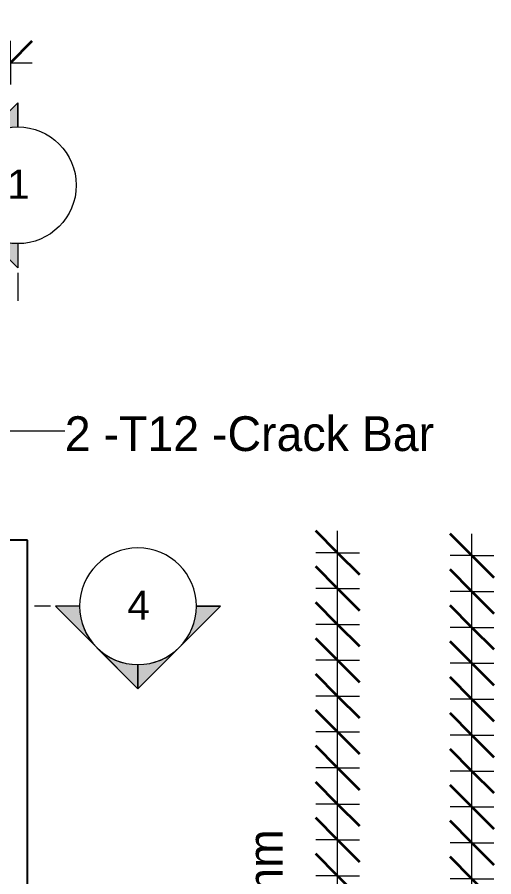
# Model space of a CAD drawing. Header units: millimetres. Extents: x -31655 to -5862, y 2843 to 78926.
# Drawn here: x -26479 to -25173, y 5277 to 7634 of the extents above; entities that cross this region are included whole.
import ezdxf

# ---------------------------------------------------------------- set-up
doc = ezdxf.new("R2010")
doc.units = ezdxf.units.MM
for name, color, linetype, lineweight in [('A-ANNO-DIMS', 211, 'Continuous', 9), ('A-ANNO-DIMS-40', 211, 'Continuous', 9), ('A-WALL', 113, 'Continuous', 25), ('G-ANNO-SYMB', 111, 'Continuous', 9), ('S-RBAR-IDEN', 171, 'Continuous', 9)]:
    doc.layers.add(name, color=color, linetype=linetype, lineweight=lineweight)
doc.styles.add('Arial', font='arial.ttf', dxfattribs={"height": 80})
doc.styles.add('Nirmala UI', font='Nirmala.ttf', dxfattribs={"height": 95.25})
doc.dimstyles.new('Arc_Length_-_2_5mm_Arial', dxfattribs={"dimscale": 304.8, "dimtxt": 100.546939, "dimasz": 0.393701, "dimexe": 0.19685, "dimexo": 0.0625, "dimgap": 0.229659, "dimtad": 1, "dimdec": 4, "dimzin": 0, "dimdsep": 46, "dimtxsty": 'Nirmala UI', "dimblk1": 'OBLIQUE', "dimblk2": 'OBLIQUE', "dimsah": 1, "dimcen": 0.09, "dimdle": 0.19685, "dimazin": 0, "dimtfac": 1, "dimtdec": 4, "dimtix": 1, "dimtmove": 0, "dimatfit": 3, "dimfxl": 0.19685, "dimfxlon": 1, "dimtvp": 1, "dimtolj": 1, "dimtzin": 0, "dimarcsym": 2})

# ---------------------------------------------------------------- blocks, each defined once
blk = doc.blocks.new('Detail View - M_Section Head - Filled SHOP DWG-600895-Elevation Front')
at = {"layer": 'G-ANNO-SYMB'}
h = blk.add_hatch(color=256, dxfattribs=at)
edge = h.paths.add_edge_path()
edge.add_line((-26374.1, 6018.9), (-26307.8, 6018.9))
edge.add_arc((-26147.8, 6018.9), 160, 180, 225)
edge.add_line((-26260.9, 5905.7), (-26374.1, 6018.9))
h = blk.add_hatch(color=256, dxfattribs=at)
edge = h.paths.add_edge_path()
edge.add_line((-25921.5, 6018.9), (-26034.7, 5905.7))
edge.add_arc((-26147.8, 6018.9), 160, 315, 360)
edge.add_line((-25987.8, 6018.9), (-25921.5, 6018.9))
h = blk.add_hatch(color=256, dxfattribs=at)
edge = h.paths.add_edge_path()
edge.add_line((-26147.8, 5792.6), (-26260.9, 5905.7))
edge.add_arc((-26147.8, 6018.9), 160, 225, 270)
edge.add_line((-26147.8, 5858.9), (-26147.8, 5792.6))
h = blk.add_hatch(color=256, dxfattribs=at)
edge = h.paths.add_edge_path()
edge.add_line((-26147.8, 5792.6), (-26147.8, 5858.9))
edge.add_arc((-26147.8, 6018.9), 160, 270, 315)
edge.add_line((-26034.7, 5905.7), (-26147.8, 5792.6))
for p, q in [((-26147.8, 5792.6), (-26374.1, 6018.9)), ((-26307.8, 6018.9), (-26374.1, 6018.9)), ((-26374.1, 6018.9), (-26260.9, 5905.7)), ((-26307.8, 6018.9), (-26374.1, 6018.9)), ((-26147.8, 5792.6), (-25921.5, 6018.9)), ((-26034.7, 5905.7), (-25921.5, 6018.9)), ((-25987.8, 6018.9), (-25921.5, 6018.9)), ((-25921.5, 6018.9), (-25987.8, 6018.9)), ((-26260.9, 5905.7), (-26147.8, 5792.6)), ((-26147.8, 5792.6), (-26034.7, 5905.7)), ((-26147.8, 5858.9), (-26147.8, 5792.6)), ((-26147.8, 5792.6), (-26147.8, 5858.9))]:
    blk.add_line(p, q, dxfattribs=at)
for start, end in [(0, 180), (180, 360), (180, 225), (315, 0), (225, 270), (270, 315)]:
    blk.add_arc((-26147.8, 6018.9), 160, start, end, dxfattribs=at)
blk = doc.blocks.new('DIMBLOCK20-Elevation Front')
at = {"layer": 'A-ANNO-DIMS-40', "lineweight": 35}
for p, q in [((-25600.6, 5280), (-25660.6, 5340)), ((-25600.6, 5280), (-25540.6, 5220)), ((-25600.6, 5181.7), (-25660.6, 5241.7)), ((-25600.6, 5181.7), (-25540.6, 5121.7))]:
    blk.add_line(p, q, dxfattribs=at)
at = {"layer": 'A-ANNO-DIMS-40'}
for p, q in [((-25600.6, 5280), (-25660.6, 5280)), ((-25600.6, 5181.7), (-25600.6, 5280)), ((-25600.6, 5280), (-25540.6, 5280)), ((-25600.6, 5181.7), (-25660.6, 5181.7)), ((-25600.6, 5181.7), (-25540.6, 5181.7))]:
    blk.add_line(p, q, dxfattribs=at)
blk = doc.blocks.new('_Oblique')
at = {"color": 0, "linetype": 'ByBlock', "lineweight": -2}
blk.add_line((-0.5, -0.5), (0.5, 0.5), dxfattribs=at)
blk = doc.blocks.new('DIMBLOCK21-Elevation Front')
at = {"layer": 'A-ANNO-DIMS-40', "lineweight": 35}
for p, q in [((-25600.6, 5378.4), (-25660.6, 5438.4)), ((-25600.6, 5378.4), (-25540.6, 5318.4)), ((-25600.6, 5280), (-25660.6, 5340)), ((-25600.6, 5280), (-25540.6, 5220))]:
    blk.add_line(p, q, dxfattribs=at)
at = {"layer": 'A-ANNO-DIMS-40'}
for p, q in [((-25600.6, 5378.4), (-25660.6, 5378.4)), ((-25600.6, 5280), (-25600.6, 5378.4)), ((-25600.6, 5378.4), (-25540.6, 5378.4)), ((-25600.6, 5280), (-25660.6, 5280)), ((-25600.6, 5280), (-25540.6, 5280))]:
    blk.add_line(p, q, dxfattribs=at)
blk = doc.blocks.new('DIMBLOCK22-Elevation Front')
at = {"layer": 'A-ANNO-DIMS-40', "lineweight": 35}
for p, q in [((-25600.6, 5476.7), (-25660.6, 5536.7)), ((-25600.6, 5476.7), (-25540.6, 5416.7)), ((-25600.6, 5378.4), (-25660.6, 5438.4)), ((-25600.6, 5378.4), (-25540.6, 5318.4))]:
    blk.add_line(p, q, dxfattribs=at)
at = {"layer": 'A-ANNO-DIMS-40'}
for p, q in [((-25600.6, 5476.7), (-25660.6, 5476.7)), ((-25600.6, 5378.4), (-25600.6, 5476.7)), ((-25600.6, 5476.7), (-25540.6, 5476.7)), ((-25600.6, 5378.4), (-25660.6, 5378.4)), ((-25600.6, 5378.4), (-25540.6, 5378.4))]:
    blk.add_line(p, q, dxfattribs=at)
blk = doc.blocks.new('DIMBLOCK23-Elevation Front')
at = {"layer": 'A-ANNO-DIMS-40', "lineweight": 35}
for p, q in [((-25600.6, 5576), (-25660.6, 5636)), ((-25600.6, 5576), (-25540.6, 5516)), ((-25600.6, 5476.7), (-25660.6, 5536.7)), ((-25600.6, 5476.7), (-25540.6, 5416.7))]:
    blk.add_line(p, q, dxfattribs=at)
at = {"layer": 'A-ANNO-DIMS-40'}
for p, q in [((-25600.6, 5576), (-25660.6, 5576)), ((-25600.6, 5476.7), (-25600.6, 5576)), ((-25600.6, 5576), (-25540.6, 5576)), ((-25600.6, 5476.7), (-25660.6, 5476.7)), ((-25600.6, 5476.7), (-25540.6, 5476.7))]:
    blk.add_line(p, q, dxfattribs=at)
blk = doc.blocks.new('DIMBLOCK24-Elevation Front')
at = {"layer": 'A-ANNO-DIMS-40', "lineweight": 35}
for p, q in [((-25600.6, 5674.3), (-25660.6, 5734.3)), ((-25600.6, 5674.3), (-25540.6, 5614.3)), ((-25600.6, 5576), (-25660.6, 5636)), ((-25600.6, 5576), (-25540.6, 5516))]:
    blk.add_line(p, q, dxfattribs=at)
at = {"layer": 'A-ANNO-DIMS-40'}
for p, q in [((-25600.6, 5674.3), (-25660.6, 5674.3)), ((-25600.6, 5576), (-25600.6, 5674.3)), ((-25600.6, 5674.3), (-25540.6, 5674.3)), ((-25600.6, 5576), (-25660.6, 5576)), ((-25600.6, 5576), (-25540.6, 5576))]:
    blk.add_line(p, q, dxfattribs=at)
blk = doc.blocks.new('DIMBLOCK25-Elevation Front')
at = {"layer": 'A-ANNO-DIMS-40', "lineweight": 35}
for p, q in [((-25600.6, 5772.6), (-25660.6, 5832.6)), ((-25600.6, 5772.6), (-25540.6, 5712.6)), ((-25600.6, 5674.3), (-25660.6, 5734.3)), ((-25600.6, 5674.3), (-25540.6, 5614.3))]:
    blk.add_line(p, q, dxfattribs=at)
at = {"layer": 'A-ANNO-DIMS-40'}
for p, q in [((-25600.6, 5772.6), (-25660.6, 5772.6)), ((-25600.6, 5674.3), (-25600.6, 5772.6)), ((-25600.6, 5772.6), (-25540.6, 5772.6)), ((-25600.6, 5674.3), (-25660.6, 5674.3)), ((-25600.6, 5674.3), (-25540.6, 5674.3))]:
    blk.add_line(p, q, dxfattribs=at)
blk = doc.blocks.new('DIMBLOCK26-Elevation Front')
at = {"layer": 'A-ANNO-DIMS-40', "lineweight": 35}
for p, q in [((-25600.6, 5870.9), (-25660.6, 5930.9)), ((-25600.6, 5870.9), (-25540.6, 5810.9)), ((-25600.6, 5772.6), (-25660.6, 5832.6)), ((-25600.6, 5772.6), (-25540.6, 5712.6))]:
    blk.add_line(p, q, dxfattribs=at)
at = {"layer": 'A-ANNO-DIMS-40'}
for p, q in [((-25600.6, 5870.9), (-25660.6, 5870.9)), ((-25600.6, 5772.6), (-25600.6, 5870.9)), ((-25600.6, 5870.9), (-25540.6, 5870.9)), ((-25600.6, 5772.6), (-25660.6, 5772.6)), ((-25600.6, 5772.6), (-25540.6, 5772.6))]:
    blk.add_line(p, q, dxfattribs=at)
blk = doc.blocks.new('DIMBLOCK27-Elevation Front')
at = {"layer": 'A-ANNO-DIMS-40', "lineweight": 35}
for p, q in [((-25600.6, 5969.2), (-25660.6, 6029.2)), ((-25600.6, 5969.2), (-25540.6, 5909.2)), ((-25600.6, 5870.9), (-25660.6, 5930.9)), ((-25600.6, 5870.9), (-25540.6, 5810.9))]:
    blk.add_line(p, q, dxfattribs=at)
at = {"layer": 'A-ANNO-DIMS-40'}
for p, q in [((-25600.6, 5969.2), (-25660.6, 5969.2)), ((-25600.6, 5870.9), (-25600.6, 5969.2)), ((-25600.6, 5969.2), (-25540.6, 5969.2)), ((-25600.6, 5870.9), (-25660.6, 5870.9)), ((-25600.6, 5870.9), (-25540.6, 5870.9))]:
    blk.add_line(p, q, dxfattribs=at)
blk = doc.blocks.new('DIMBLOCK28-Elevation Front')
at = {"layer": 'A-ANNO-DIMS-40', "lineweight": 35}
for p, q in [((-25600.6, 6067.5), (-25660.6, 6127.5)), ((-25600.6, 6067.5), (-25540.6, 6007.5)), ((-25600.6, 5969.2), (-25660.6, 6029.2)), ((-25600.6, 5969.2), (-25540.6, 5909.2))]:
    blk.add_line(p, q, dxfattribs=at)
at = {"layer": 'A-ANNO-DIMS-40'}
for p, q in [((-25600.6, 6067.5), (-25660.6, 6067.5)), ((-25600.6, 5969.2), (-25600.6, 6067.5)), ((-25600.6, 6067.5), (-25540.6, 6067.5)), ((-25600.6, 5969.2), (-25660.6, 5969.2)), ((-25600.6, 5969.2), (-25540.6, 5969.2))]:
    blk.add_line(p, q, dxfattribs=at)
blk = doc.blocks.new('DIMBLOCK29-Elevation Front')
at = {"layer": 'A-ANNO-DIMS-40', "lineweight": 35}
for p, q in [((-25600.6, 6165.7), (-25660.6, 6225.7)), ((-25600.6, 6165.7), (-25540.6, 6105.7)), ((-25600.6, 6067.5), (-25660.6, 6127.5)), ((-25600.6, 6067.5), (-25540.6, 6007.5))]:
    blk.add_line(p, q, dxfattribs=at)
at = {"layer": 'A-ANNO-DIMS-40'}
for p, q in [((-25600.6, 6067.5), (-25600.6, 6225.7)), ((-25600.6, 6165.7), (-25660.6, 6165.7)), ((-25600.6, 6165.7), (-25540.6, 6165.7)), ((-25600.6, 6067.5), (-25660.6, 6067.5)), ((-25600.6, 6067.5), (-25540.6, 6067.5))]:
    blk.add_line(p, q, dxfattribs=at)
blk = doc.blocks.new('DIMBLOCK31-Elevation Front')
at = {"layer": 'A-ANNO-DIMS-40', "lineweight": 35}
for p, q in [((-25600.6, 5576), (-25660.6, 5636)), ((-25600.6, 5576), (-25540.6, 5516)), ((-25600.6, 5476.7), (-25660.6, 5536.7)), ((-25600.6, 5476.7), (-25540.6, 5416.7)), ((-25600.6, 5378.4), (-25660.6, 5438.4)), ((-25600.6, 5378.4), (-25540.6, 5318.4)), ((-25600.6, 5280), (-25660.6, 5340)), ((-25600.6, 5280), (-25540.6, 5220)), ((-25600.6, 5181.7), (-25660.6, 5241.7)), ((-25600.6, 5181.7), (-25540.6, 5121.7)), ((-25600.6, 5083.4), (-25660.6, 5143.4)), ((-25600.6, 5083.4), (-25540.6, 5023.4)), ((-25600.6, 4985), (-25660.6, 5045)), ((-25600.6, 4985), (-25540.6, 4925)), ((-25600.6, 4886.7), (-25660.6, 4946.7)), ((-25600.6, 4886.7), (-25540.6, 4826.7)), ((-25600.6, 4788.4), (-25660.6, 4848.4)), ((-25600.6, 4788.4), (-25540.6, 4728.4)), ((-25600.6, 4690), (-25660.6, 4750)), ((-25600.6, 4690), (-25540.6, 4630)), ((-25600.6, 4591.7), (-25660.6, 4651.7)), ((-25600.6, 4591.7), (-25540.6, 4531.7)), ((-25600.6, 4493.4), (-25660.6, 4553.4)), ((-25600.6, 4493.4), (-25540.6, 4433.4)), ((-25600.6, 4395), (-25660.6, 4455)), ((-25600.6, 4395), (-25540.6, 4335)), ((-25600.6, 4296.7), (-25660.6, 4356.7)), ((-25600.6, 4296.7), (-25540.6, 4236.7)), ((-25600.6, 4198.4), (-25660.6, 4258.4)), ((-25600.6, 4198.4), (-25540.6, 4138.4)), ((-25600.6, 4100.1), (-25660.6, 4160.1)), ((-25600.6, 4100.1), (-25540.6, 4040.1)), ((-25600.6, 4001.7), (-25660.6, 4061.7)), ((-25600.6, 4001.7), (-25540.6, 3941.7)), ((-25600.6, 3904.1), (-25660.6, 3964.1)), ((-25600.6, 3904.1), (-25540.6, 3844.1))]:
    blk.add_line(p, q, dxfattribs=at)
at = {"layer": 'A-ANNO-DIMS-40'}
for p, q in [((-25600.6, 5576), (-25660.6, 5576)), ((-25600.6, 5476.7), (-25600.6, 5576)), ((-25600.6, 5576), (-25540.6, 5576)), ((-25600.6, 5476.7), (-25660.6, 5476.7)), ((-25600.6, 3904.1), (-25600.6, 5476.7)), ((-25600.6, 5378.4), (-25600.6, 5476.7)), ((-25600.6, 5476.7), (-25540.6, 5476.7)), ((-25600.6, 5378.4), (-25660.6, 5378.4)), ((-25600.6, 5280), (-25600.6, 5378.4)), ((-25600.6, 5378.4), (-25540.6, 5378.4)), ((-25600.6, 5280), (-25660.6, 5280)), ((-25600.6, 5181.7), (-25600.6, 5280)), ((-25600.6, 5280), (-25540.6, 5280)), ((-25600.6, 5181.7), (-25660.6, 5181.7)), ((-25600.6, 5083.4), (-25600.6, 5181.7)), ((-25600.6, 5181.7), (-25540.6, 5181.7)), ((-25600.6, 5083.4), (-25660.6, 5083.4)), ((-25600.6, 4985), (-25600.6, 5083.4)), ((-25600.6, 5083.4), (-25540.6, 5083.4)), ((-25600.6, 4985), (-25660.6, 4985)), ((-25600.6, 4886.7), (-25600.6, 4985)), ((-25600.6, 4985), (-25540.6, 4985)), ((-25600.6, 4886.7), (-25660.6, 4886.7)), ((-25600.6, 4788.4), (-25600.6, 4886.7)), ((-25600.6, 4886.7), (-25540.6, 4886.7)), ((-25600.6, 4788.4), (-25660.6, 4788.4)), ((-25600.6, 4690), (-25600.6, 4788.4)), ((-25600.6, 4788.4), (-25540.6, 4788.4)), ((-25600.6, 4690), (-25660.6, 4690)), ((-25600.6, 4591.7), (-25600.6, 4690)), ((-25600.6, 4690), (-25540.6, 4690)), ((-25600.6, 4591.7), (-25660.6, 4591.7)), ((-25600.6, 4493.4), (-25600.6, 4591.7)), ((-25600.6, 4591.7), (-25540.6, 4591.7)), ((-25600.6, 4493.4), (-25660.6, 4493.4)), ((-25600.6, 4395), (-25600.6, 4493.4)), ((-25600.6, 4493.4), (-25540.6, 4493.4)), ((-25600.6, 4395), (-25660.6, 4395)), ((-25600.6, 4296.7), (-25600.6, 4395)), ((-25600.6, 4395), (-25540.6, 4395)), ((-25600.6, 4296.7), (-25660.6, 4296.7)), ((-25600.6, 4198.4), (-25600.6, 4296.7)), ((-25600.6, 4296.7), (-25540.6, 4296.7)), ((-25600.6, 4198.4), (-25660.6, 4198.4)), ((-25600.6, 4100.1), (-25600.6, 4198.4)), ((-25600.6, 4198.4), (-25540.6, 4198.4)), ((-25600.6, 4100.1), (-25660.6, 4100.1)), ((-25600.6, 4001.7), (-25600.6, 4100.1)), ((-25600.6, 4100.1), (-25540.6, 4100.1)), ((-25600.6, 4001.7), (-25660.6, 4001.7)), ((-25600.6, 3904.1), (-25600.6, 4001.7)), ((-25600.6, 4001.7), (-25540.6, 4001.7)), ((-25600.6, 3904.1), (-25660.6, 3904.1)), ((-25600.6, 3904.1), (-25540.6, 3904.1))]:
    blk.add_line(p, q, dxfattribs=at)
blk = doc.blocks.new('_None')
blk = doc.blocks.new('DIMBLOCK32-Elevation Front')
at = {"layer": 'A-ANNO-DIMS-40', "lineweight": 35}
for p, q in [((-25600.6, 5674.3), (-25660.6, 5734.3)), ((-25600.6, 5674.3), (-25540.6, 5614.3)), ((-25600.6, 5576), (-25660.6, 5636)), ((-25600.6, 5576), (-25540.6, 5516)), ((-25600.6, 5476.7), (-25660.6, 5536.7)), ((-25600.6, 5476.7), (-25540.6, 5416.7))]:
    blk.add_line(p, q, dxfattribs=at)
at = {"layer": 'A-ANNO-DIMS-40'}
for p, q in [((-25600.6, 5674.3), (-25660.6, 5674.3)), ((-25600.6, 5576), (-25600.6, 5674.3)), ((-25600.6, 5674.3), (-25540.6, 5674.3)), ((-25600.6, 5576), (-25660.6, 5576)), ((-25600.6, 5476.7), (-25600.6, 5576)), ((-25600.6, 5476.7), (-25600.6, 5576)), ((-25600.6, 5576), (-25540.6, 5576)), ((-25600.6, 5476.7), (-25660.6, 5476.7)), ((-25600.6, 5476.7), (-25540.6, 5476.7))]:
    blk.add_line(p, q, dxfattribs=at)
blk = doc.blocks.new('DIMBLOCK33-Elevation Front')
at = {"layer": 'A-ANNO-DIMS-40', "lineweight": 35}
for p, q in [((-25600.6, 6165.7), (-25660.6, 6225.7)), ((-25600.6, 6165.7), (-25540.6, 6105.7)), ((-25600.6, 6067.5), (-25660.6, 6127.5)), ((-25600.6, 6067.5), (-25540.6, 6007.5)), ((-25600.6, 5969.2), (-25660.6, 6029.2)), ((-25600.6, 5969.2), (-25540.6, 5909.2)), ((-25600.6, 5870.9), (-25660.6, 5930.9)), ((-25600.6, 5870.9), (-25540.6, 5810.9)), ((-25600.6, 5772.6), (-25660.6, 5832.6)), ((-25600.6, 5772.6), (-25540.6, 5712.6)), ((-25600.6, 5674.3), (-25660.6, 5734.3)), ((-25600.6, 5674.3), (-25540.6, 5614.3)), ((-25600.6, 5576), (-25660.6, 5636)), ((-25600.6, 5576), (-25540.6, 5516))]:
    blk.add_line(p, q, dxfattribs=at)
at = {"layer": 'A-ANNO-DIMS-40'}
for p, q in [((-25600.6, 5576), (-25600.6, 6225.7)), ((-25600.6, 6067.5), (-25600.6, 6225.7)), ((-25600.6, 6165.7), (-25660.6, 6165.7)), ((-25600.6, 6165.7), (-25540.6, 6165.7)), ((-25600.6, 6067.5), (-25660.6, 6067.5)), ((-25600.6, 5969.2), (-25600.6, 6067.5)), ((-25600.6, 6067.5), (-25540.6, 6067.5)), ((-25600.6, 5969.2), (-25660.6, 5969.2)), ((-25600.6, 5870.9), (-25600.6, 5969.2)), ((-25600.6, 5969.2), (-25540.6, 5969.2)), ((-25600.6, 5870.9), (-25660.6, 5870.9)), ((-25600.6, 5772.6), (-25600.6, 5870.9)), ((-25600.6, 5870.9), (-25540.6, 5870.9)), ((-25600.6, 5772.6), (-25660.6, 5772.6)), ((-25600.6, 5674.3), (-25600.6, 5772.6)), ((-25600.6, 5772.6), (-25540.6, 5772.6)), ((-25600.6, 5674.3), (-25660.6, 5674.3)), ((-25600.6, 5576), (-25600.6, 5674.3)), ((-25600.6, 5674.3), (-25540.6, 5674.3)), ((-25600.6, 5576), (-25660.6, 5576)), ((-25600.6, 5576), (-25540.6, 5576))]:
    blk.add_line(p, q, dxfattribs=at)
blk = doc.blocks.new('DIMBLOCK53-Elevation Front')
at = {"layer": 'A-ANNO-DIMS-40', "lineweight": 35}
for p, q in [((-25232.7, 5271.9), (-25292.7, 5331.9)), ((-25232.7, 5271.9), (-25172.7, 5211.9)), ((-25232.7, 5173.5), (-25292.7, 5233.5)), ((-25232.7, 5173.5), (-25172.7, 5113.5))]:
    blk.add_line(p, q, dxfattribs=at)
at = {"layer": 'A-ANNO-DIMS-40'}
for p, q in [((-25232.7, 5271.9), (-25292.7, 5271.9)), ((-25232.7, 5173.5), (-25232.7, 5271.9)), ((-25232.7, 5271.9), (-25172.7, 5271.9)), ((-25232.7, 5173.5), (-25292.7, 5173.5)), ((-25232.7, 5173.5), (-25172.7, 5173.5))]:
    blk.add_line(p, q, dxfattribs=at)
blk = doc.blocks.new('DIMBLOCK54-Elevation Front')
at = {"layer": 'A-ANNO-DIMS-40', "lineweight": 35}
for p, q in [((-25232.7, 5370.3), (-25292.7, 5430.3)), ((-25232.7, 5370.3), (-25172.7, 5310.3)), ((-25232.7, 5271.9), (-25292.7, 5331.9)), ((-25232.7, 5271.9), (-25172.7, 5211.9))]:
    blk.add_line(p, q, dxfattribs=at)
at = {"layer": 'A-ANNO-DIMS-40'}
for p, q in [((-25232.7, 5370.3), (-25292.7, 5370.3)), ((-25232.7, 5271.9), (-25232.7, 5370.3)), ((-25232.7, 5370.3), (-25172.7, 5370.3)), ((-25232.7, 5271.9), (-25292.7, 5271.9)), ((-25232.7, 5271.9), (-25172.7, 5271.9))]:
    blk.add_line(p, q, dxfattribs=at)
blk = doc.blocks.new('DIMBLOCK55-Elevation Front')
at = {"layer": 'A-ANNO-DIMS-40', "lineweight": 35}
for p, q in [((-25232.7, 5468.8), (-25292.7, 5528.8)), ((-25232.7, 5468.8), (-25172.7, 5408.8)), ((-25232.7, 5370.3), (-25292.7, 5430.3)), ((-25232.7, 5370.3), (-25172.7, 5310.3))]:
    blk.add_line(p, q, dxfattribs=at)
at = {"layer": 'A-ANNO-DIMS-40'}
for p, q in [((-25232.7, 5468.8), (-25292.7, 5468.8)), ((-25232.7, 5370.3), (-25232.7, 5468.8)), ((-25232.7, 5468.8), (-25172.7, 5468.8)), ((-25232.7, 5370.3), (-25292.7, 5370.3)), ((-25232.7, 5370.3), (-25172.7, 5370.3))]:
    blk.add_line(p, q, dxfattribs=at)
blk = doc.blocks.new('DIMBLOCK56-Elevation Front')
at = {"layer": 'A-ANNO-DIMS-40', "lineweight": 35}
for p, q in [((-25232.7, 5567.2), (-25292.7, 5627.2)), ((-25232.7, 5567.2), (-25172.7, 5507.2)), ((-25232.7, 5468.8), (-25292.7, 5528.8)), ((-25232.7, 5468.8), (-25172.7, 5408.8))]:
    blk.add_line(p, q, dxfattribs=at)
at = {"layer": 'A-ANNO-DIMS-40'}
for p, q in [((-25232.7, 5567.2), (-25292.7, 5567.2)), ((-25232.7, 5468.8), (-25232.7, 5567.2)), ((-25232.7, 5567.2), (-25172.7, 5567.2)), ((-25232.7, 5468.8), (-25292.7, 5468.8)), ((-25232.7, 5468.8), (-25172.7, 5468.8))]:
    blk.add_line(p, q, dxfattribs=at)
blk = doc.blocks.new('DIMBLOCK57-Elevation Front')
at = {"layer": 'A-ANNO-DIMS-40', "lineweight": 35}
for p, q in [((-25232.7, 5665.6), (-25292.7, 5725.6)), ((-25232.7, 5665.6), (-25172.7, 5605.6)), ((-25232.7, 5567.2), (-25292.7, 5627.2)), ((-25232.7, 5567.2), (-25172.7, 5507.2))]:
    blk.add_line(p, q, dxfattribs=at)
at = {"layer": 'A-ANNO-DIMS-40'}
for p, q in [((-25232.7, 5665.6), (-25292.7, 5665.6)), ((-25232.7, 5567.2), (-25232.7, 5665.6)), ((-25232.7, 5665.6), (-25172.7, 5665.6)), ((-25232.7, 5567.2), (-25292.7, 5567.2)), ((-25232.7, 5567.2), (-25172.7, 5567.2))]:
    blk.add_line(p, q, dxfattribs=at)
blk = doc.blocks.new('DIMBLOCK58-Elevation Front')
at = {"layer": 'A-ANNO-DIMS-40', "lineweight": 35}
for p, q in [((-25232.7, 5764), (-25292.7, 5824)), ((-25232.7, 5764), (-25172.7, 5704)), ((-25232.7, 5665.6), (-25292.7, 5725.6)), ((-25232.7, 5665.6), (-25172.7, 5605.6))]:
    blk.add_line(p, q, dxfattribs=at)
at = {"layer": 'A-ANNO-DIMS-40'}
for p, q in [((-25232.7, 5764), (-25292.7, 5764)), ((-25232.7, 5665.6), (-25232.7, 5764)), ((-25232.7, 5764), (-25172.7, 5764)), ((-25232.7, 5665.6), (-25292.7, 5665.6)), ((-25232.7, 5665.6), (-25172.7, 5665.6))]:
    blk.add_line(p, q, dxfattribs=at)
blk = doc.blocks.new('DIMBLOCK59-Elevation Front')
at = {"layer": 'A-ANNO-DIMS-40', "lineweight": 35}
for p, q in [((-25232.7, 5862.4), (-25292.7, 5922.4)), ((-25232.7, 5862.4), (-25172.7, 5802.4)), ((-25232.7, 5764), (-25292.7, 5824)), ((-25232.7, 5764), (-25172.7, 5704))]:
    blk.add_line(p, q, dxfattribs=at)
at = {"layer": 'A-ANNO-DIMS-40'}
for p, q in [((-25232.7, 5862.4), (-25292.7, 5862.4)), ((-25232.7, 5764), (-25232.7, 5862.4)), ((-25232.7, 5862.4), (-25172.7, 5862.4)), ((-25232.7, 5764), (-25292.7, 5764)), ((-25232.7, 5764), (-25172.7, 5764))]:
    blk.add_line(p, q, dxfattribs=at)
blk = doc.blocks.new('DIMBLOCK60-Elevation Front')
at = {"layer": 'A-ANNO-DIMS-40', "lineweight": 35}
for p, q in [((-25232.7, 5960.8), (-25292.7, 6020.8)), ((-25232.7, 5960.8), (-25172.7, 5900.8)), ((-25232.7, 5862.4), (-25292.7, 5922.4)), ((-25232.7, 5862.4), (-25172.7, 5802.4))]:
    blk.add_line(p, q, dxfattribs=at)
at = {"layer": 'A-ANNO-DIMS-40'}
for p, q in [((-25232.7, 5960.8), (-25292.7, 5960.8)), ((-25232.7, 5862.4), (-25232.7, 5960.8)), ((-25232.7, 5960.8), (-25172.7, 5960.8)), ((-25232.7, 5862.4), (-25292.7, 5862.4)), ((-25232.7, 5862.4), (-25172.7, 5862.4))]:
    blk.add_line(p, q, dxfattribs=at)
blk = doc.blocks.new('DIMBLOCK61-Elevation Front')
at = {"layer": 'A-ANNO-DIMS-40', "lineweight": 35}
for p, q in [((-25232.7, 6059.2), (-25292.7, 6119.2)), ((-25232.7, 6059.2), (-25172.7, 5999.2)), ((-25232.7, 5960.8), (-25292.7, 6020.8)), ((-25232.7, 5960.8), (-25172.7, 5900.8))]:
    blk.add_line(p, q, dxfattribs=at)
at = {"layer": 'A-ANNO-DIMS-40'}
for p, q in [((-25232.7, 6059.2), (-25292.7, 6059.2)), ((-25232.7, 5960.8), (-25232.7, 6059.2)), ((-25232.7, 6059.2), (-25172.7, 6059.2)), ((-25232.7, 5960.8), (-25292.7, 5960.8)), ((-25232.7, 5960.8), (-25172.7, 5960.8))]:
    blk.add_line(p, q, dxfattribs=at)
blk = doc.blocks.new('DIMBLOCK62-Elevation Front')
at = {"layer": 'A-ANNO-DIMS-40', "lineweight": 35}
for p, q in [((-25232.7, 6157.6), (-25292.7, 6217.6)), ((-25232.7, 6157.6), (-25172.7, 6097.6)), ((-25232.7, 6059.2), (-25292.7, 6119.2)), ((-25232.7, 6059.2), (-25172.7, 5999.2))]:
    blk.add_line(p, q, dxfattribs=at)
at = {"layer": 'A-ANNO-DIMS-40'}
for p, q in [((-25232.7, 6059.2), (-25232.7, 6217.6)), ((-25232.7, 6157.6), (-25292.7, 6157.6)), ((-25232.7, 6157.6), (-25172.7, 6157.6)), ((-25232.7, 6059.2), (-25292.7, 6059.2)), ((-25232.7, 6059.2), (-25172.7, 6059.2))]:
    blk.add_line(p, q, dxfattribs=at)
blk = doc.blocks.new('DIMBLOCK63-Elevation Front')
at = {"layer": 'A-ANNO-DIMS-40', "lineweight": 35}
for p, q in [((-25232.7, 6157.6), (-25292.7, 6217.6)), ((-25232.7, 6157.6), (-25172.7, 6097.6)), ((-25232.7, 6059.2), (-25292.7, 6119.2)), ((-25232.7, 6059.2), (-25172.7, 5999.2)), ((-25232.7, 5960.8), (-25292.7, 6020.8)), ((-25232.7, 5960.8), (-25172.7, 5900.8)), ((-25232.7, 5862.4), (-25292.7, 5922.4)), ((-25232.7, 5862.4), (-25172.7, 5802.4)), ((-25232.7, 5764), (-25292.7, 5824)), ((-25232.7, 5764), (-25172.7, 5704)), ((-25232.7, 5665.6), (-25292.7, 5725.6)), ((-25232.7, 5665.6), (-25172.7, 5605.6)), ((-25232.7, 5567.2), (-25292.7, 5627.2)), ((-25232.7, 5567.2), (-25172.7, 5507.2)), ((-25232.7, 5468.8), (-25292.7, 5528.8)), ((-25232.7, 5468.8), (-25172.7, 5408.8)), ((-25232.7, 5370.3), (-25292.7, 5430.3)), ((-25232.7, 5370.3), (-25172.7, 5310.3)), ((-25232.7, 5271.9), (-25292.7, 5331.9)), ((-25232.7, 5271.9), (-25172.7, 5211.9)), ((-25232.7, 5173.5), (-25292.7, 5233.5)), ((-25232.7, 5173.5), (-25172.7, 5113.5)), ((-25232.7, 5075.1), (-25292.7, 5135.1)), ((-25232.7, 5075.1), (-25172.7, 5015.1)), ((-25232.7, 4976.7), (-25292.7, 5036.7)), ((-25232.7, 4976.7), (-25172.7, 4916.7)), ((-25232.7, 4878.3), (-25292.7, 4938.3)), ((-25232.7, 4878.3), (-25172.7, 4818.3)), ((-25232.7, 4779.9), (-25292.7, 4839.9)), ((-25232.7, 4779.9), (-25172.7, 4719.9)), ((-25232.7, 4681.5), (-25292.7, 4741.5)), ((-25232.7, 4681.5), (-25172.7, 4621.5)), ((-25232.7, 4583.1), (-25292.7, 4643.1)), ((-25232.7, 4583.1), (-25172.7, 4523.1)), ((-25232.7, 4484.7), (-25292.7, 4544.7)), ((-25232.7, 4484.7), (-25172.7, 4424.7)), ((-25232.7, 4386.3), (-25292.7, 4446.3)), ((-25232.7, 4386.3), (-25172.7, 4326.3)), ((-25232.7, 4287.8), (-25292.7, 4347.8)), ((-25232.7, 4287.8), (-25172.7, 4227.8)), ((-25232.7, 4189.4), (-25292.7, 4249.4)), ((-25232.7, 4189.4), (-25172.7, 4129.4)), ((-25232.7, 4091), (-25292.7, 4151)), ((-25232.7, 4091), (-25172.7, 4031)), ((-25232.7, 3992.6), (-25292.7, 4052.6)), ((-25232.7, 3992.6), (-25172.7, 3932.6)), ((-25232.7, 3894.2), (-25292.7, 3954.2)), ((-25232.7, 3894.2), (-25172.7, 3834.2)), ((-25232.7, 3795.8), (-25292.7, 3855.8)), ((-25232.7, 3795.8), (-25172.7, 3735.8)), ((-25232.7, 3697.4), (-25292.7, 3757.4)), ((-25232.7, 3697.4), (-25172.7, 3637.4)), ((-25232.7, 3599), (-25292.7, 3659)), ((-25232.7, 3599), (-25172.7, 3539)), ((-25232.7, 3500.6), (-25292.7, 3560.6)), ((-25232.7, 3500.6), (-25172.7, 3440.6)), ((-25232.7, 3402.2), (-25292.7, 3462.2)), ((-25232.7, 3402.2), (-25172.7, 3342.2)), ((-25232.7, 3303.8), (-25292.7, 3363.8)), ((-25232.7, 3303.8), (-25172.7, 3243.8))]:
    blk.add_line(p, q, dxfattribs=at)
at = {"layer": 'A-ANNO-DIMS-40'}
for p, q in [((-25232.7, 3243.8), (-25232.7, 6217.6)), ((-25232.7, 6059.2), (-25232.7, 6217.6)), ((-25232.7, 6157.6), (-25292.7, 6157.6)), ((-25232.7, 6157.6), (-25172.7, 6157.6)), ((-25232.7, 6059.2), (-25292.7, 6059.2)), ((-25232.7, 5960.8), (-25232.7, 6059.2)), ((-25232.7, 6059.2), (-25172.7, 6059.2)), ((-25232.7, 5960.8), (-25292.7, 5960.8)), ((-25232.7, 5862.4), (-25232.7, 5960.8)), ((-25232.7, 5960.8), (-25172.7, 5960.8)), ((-25232.7, 5862.4), (-25292.7, 5862.4)), ((-25232.7, 5764), (-25232.7, 5862.4)), ((-25232.7, 5862.4), (-25172.7, 5862.4)), ((-25232.7, 5764), (-25292.7, 5764)), ((-25232.7, 5665.6), (-25232.7, 5764)), ((-25232.7, 5764), (-25172.7, 5764)), ((-25232.7, 5665.6), (-25292.7, 5665.6)), ((-25232.7, 5567.2), (-25232.7, 5665.6)), ((-25232.7, 5665.6), (-25172.7, 5665.6)), ((-25232.7, 5567.2), (-25292.7, 5567.2)), ((-25232.7, 5468.8), (-25232.7, 5567.2)), ((-25232.7, 5567.2), (-25172.7, 5567.2)), ((-25232.7, 5468.8), (-25292.7, 5468.8)), ((-25232.7, 5370.3), (-25232.7, 5468.8)), ((-25232.7, 5468.8), (-25172.7, 5468.8)), ((-25232.7, 5370.3), (-25292.7, 5370.3)), ((-25232.7, 5271.9), (-25232.7, 5370.3)), ((-25232.7, 5370.3), (-25172.7, 5370.3)), ((-25232.7, 5271.9), (-25292.7, 5271.9)), ((-25232.7, 5173.5), (-25232.7, 5271.9)), ((-25232.7, 5271.9), (-25172.7, 5271.9)), ((-25232.7, 5173.5), (-25292.7, 5173.5)), ((-25232.7, 5075.1), (-25232.7, 5173.5)), ((-25232.7, 5173.5), (-25172.7, 5173.5)), ((-25232.7, 5075.1), (-25292.7, 5075.1)), ((-25232.7, 4976.7), (-25232.7, 5075.1)), ((-25232.7, 5075.1), (-25172.7, 5075.1)), ((-25232.7, 4976.7), (-25292.7, 4976.7)), ((-25232.7, 4878.3), (-25232.7, 4976.7)), ((-25232.7, 4976.7), (-25172.7, 4976.7)), ((-25232.7, 4878.3), (-25292.7, 4878.3)), ((-25232.7, 4779.9), (-25232.7, 4878.3)), ((-25232.7, 4878.3), (-25172.7, 4878.3)), ((-25232.7, 4779.9), (-25292.7, 4779.9)), ((-25232.7, 4681.5), (-25232.7, 4779.9)), ((-25232.7, 4779.9), (-25172.7, 4779.9)), ((-25232.7, 4681.5), (-25292.7, 4681.5)), ((-25232.7, 4583.1), (-25232.7, 4681.5)), ((-25232.7, 4681.5), (-25172.7, 4681.5)), ((-25232.7, 4583.1), (-25292.7, 4583.1)), ((-25232.7, 4484.7), (-25232.7, 4583.1)), ((-25232.7, 4583.1), (-25172.7, 4583.1)), ((-25232.7, 4484.7), (-25292.7, 4484.7)), ((-25232.7, 4386.3), (-25232.7, 4484.7)), ((-25232.7, 4484.7), (-25172.7, 4484.7)), ((-25232.7, 4386.3), (-25292.7, 4386.3)), ((-25232.7, 4287.8), (-25232.7, 4386.3)), ((-25232.7, 4386.3), (-25172.7, 4386.3)), ((-25232.7, 4287.8), (-25292.7, 4287.8)), ((-25232.7, 4189.4), (-25232.7, 4287.8)), ((-25232.7, 4287.8), (-25172.7, 4287.8)), ((-25232.7, 4189.4), (-25292.7, 4189.4)), ((-25232.7, 4091), (-25232.7, 4189.4)), ((-25232.7, 4189.4), (-25172.7, 4189.4)), ((-25232.7, 4091), (-25292.7, 4091)), ((-25232.7, 3992.6), (-25232.7, 4091)), ((-25232.7, 4091), (-25172.7, 4091)), ((-25232.7, 3992.6), (-25292.7, 3992.6)), ((-25232.7, 3894.2), (-25232.7, 3992.6)), ((-25232.7, 3992.6), (-25172.7, 3992.6)), ((-25232.7, 3894.2), (-25292.7, 3894.2)), ((-25232.7, 3795.8), (-25232.7, 3894.2)), ((-25232.7, 3894.2), (-25172.7, 3894.2)), ((-25232.7, 3795.8), (-25292.7, 3795.8)), ((-25232.7, 3697.4), (-25232.7, 3795.8)), ((-25232.7, 3795.8), (-25172.7, 3795.8)), ((-25232.7, 3697.4), (-25292.7, 3697.4)), ((-25232.7, 3599), (-25232.7, 3697.4)), ((-25232.7, 3697.4), (-25172.7, 3697.4)), ((-25232.7, 3599), (-25292.7, 3599)), ((-25232.7, 3500.6), (-25232.7, 3599)), ((-25232.7, 3599), (-25172.7, 3599)), ((-25232.7, 3500.6), (-25292.7, 3500.6)), ((-25232.7, 3402.2), (-25232.7, 3500.6)), ((-25232.7, 3500.6), (-25172.7, 3500.6)), ((-25232.7, 3402.2), (-25292.7, 3402.2)), ((-25232.7, 3243.8), (-25232.7, 3402.2)), ((-25232.7, 3402.2), (-25172.7, 3402.2)), ((-25232.7, 3303.8), (-25292.7, 3303.8)), ((-25232.7, 3303.8), (-25172.7, 3303.8))]:
    blk.add_line(p, q, dxfattribs=at)
blk = doc.blocks.new('DIMBLOCK92-Elevation Front')
at = {"layer": 'A-ANNO-DIMS-40', "lineweight": 35}
for p, q in [((-26637.8, 7508.8), (-26577.8, 7568.8)), ((-26497.3, 7508.8), (-26437.3, 7568.8)), ((-26637.8, 7508.8), (-26697.8, 7448.8)), ((-26497.3, 7508.8), (-26557.3, 7448.8))]:
    blk.add_line(p, q, dxfattribs=at)
at = {"layer": 'A-ANNO-DIMS-40'}
for p, q in [((-26637.8, 7508.8), (-26637.8, 7568.8)), ((-26497.3, 7508.8), (-26497.3, 7568.8)), ((-26637.8, 7508.8), (-26437.3, 7508.8)), ((-26637.8, 7508.8), (-26637.8, 7448.8)), ((-26497.3, 7508.8), (-26497.3, 7448.8))]:
    blk.add_line(p, q, dxfattribs=at)

msp = doc.modelspace()

# ---------------------------------------------------------------- linework, layer by layer
at = {"layer": 'A-WALL'}
for p, q in [((-26450.39395, 6199.75), (-26592.26496, 6199.75)), ((-26450.39395, 3269.75), (-26450.39395, 6199.75))]:
    msp.add_line(p, q, dxfattribs=at)
at = {"layer": 'G-ANNO-SYMB'}
for p, q in [((-26477.07434, 6932.81787), (-26477.07434, 6856.41585)), ((-26387.80391, 6018.8556), (-26431.41851, 6018.8556))]:
    msp.add_line(p, q, dxfattribs=at)
at = {"layer": 'S-RBAR-IDEN'}
msp.add_line((-26709.71562, 6499.84537), (-26348.28766, 6499.84537), dxfattribs=at)

# ---------------------------------------------------------------- block references
at = {"layer": 'G-ANNO-SYMB', "extrusion": (0, 0, -1), "rotation": 90.00000000000038}
msp.add_blockref('Detail View - M_Section Head - Filled SHOP DWG-600895-Elevation Front', (32495.92994, 33320.62178), dxfattribs=at)
at = {"layer": 'G-ANNO-SYMB'}
msp.add_blockref('Detail View - M_Section Head - Filled SHOP DWG-600895-Elevation Front', (0, 0), dxfattribs=at)

# ---------------------------------------------------------------- texts
at = {"layer": 'G-ANNO-SYMB', "char_height": 80, "width": 76.962, "attachment_point": 1, "style": 'Arial'}
for s, insert in [('1', (-26506.42751, 7215.88495)), ('4', (-26177.15709, 6061.92268))]:
    msp.add_mtext(s, dxfattribs=dict(at, insert=insert))
at = {"layer": 'S-RBAR-IDEN', "insert": (-26348.28766, 6539.57454), "char_height": 95.25, "width": 1253.83925, "attachment_point": 1, "style": 'Nirmala UI'}
msp.add_mtext('2 -T12 -Crack Bar', dxfattribs=at)
at = {"layer": 'S-RBAR-IDEN', "insert": (-25846.5809, 4322.64836), "char_height": 95.25, "width": 1346.835, "attachment_point": 1, "rotation": 90, "style": 'Nirmala UI'}
msp.add_mtext('T8  Ties @100 mm', dxfattribs=at)

# ---------------------------------------------------------------- dimensions: what is measured, and where the dimension line sits
at = {"layer": 'A-ANNO-DIMS'}
dim = msp.add_linear_dim(base=(-26497.32288, 7508.75958), p1=(-26637.80131, 7448.75958), p2=(-26497.32288, 7448.75958), text='EQ', dimstyle='Arc_Length_-_2_5mm_Arial', override={"dimpost": '<>', "dimfxl": 140.478427}, dxfattribs=at)
dim.commit()
dim.dimension.update_dxf_attribs({"geometry": 'DIMBLOCK92-Elevation Front', "text_midpoint": (-26567.56209, 7633.59143)})
for base, p1, p2, text, override, picture, middle in [((-25600.58395, 6165.75), (-25660.58395, 5575.96224), (-25660.58395, 6165.75), '590', {"dimpost": '<>', "dimblk1": 'None', "dimblk2": 'None', "dimsah": 1, "dimfxl": 589.787756}, 'DIMBLOCK33-Elevation Front', (-25719.8363, 5870.85612)), ((-25600.58395, 6165.75), (-25660.58395, 6067.45204), (-25660.58395, 6165.75), ' ', {"dimpost": '<>', "dimfxl": 98.297959}, 'DIMBLOCK29-Elevation Front', (-25600.58395, 6116.60102)), ((-25232.6888, 6157.625), (-25292.6888, 3303.75), (-25292.6888, 6157.625), '2854', {"dimpost": '<>', "dimblk1": 'None', "dimblk2": 'None', "dimsah": 1, "dimfxl": 2853.875}, 'DIMBLOCK63-Elevation Front', (-25351.94116, 4730.6875)), ((-25232.6888, 6157.625), (-25292.6888, 6059.21552), (-25292.6888, 6157.625), ' ', {"dimpost": '<>', "dimfxl": 98.409483}, 'DIMBLOCK62-Elevation Front', (-25232.6888, 6108.42026)), ((-25600.58395, 6067.45204), (-25660.58395, 5969.15408), (-25660.58395, 6067.45204), ' ', {"dimpost": '<>', "dimfxl": 98.297959}, 'DIMBLOCK28-Elevation Front', (-25600.58395, 6018.30306)), ((-25232.6888, 6059.21552), (-25292.6888, 5960.80603), (-25292.6888, 6059.21552), ' ', {"dimpost": '<>', "dimfxl": 98.409483}, 'DIMBLOCK61-Elevation Front', (-25232.6888, 6010.01078)), ((-25600.58395, 5969.15408), (-25660.58395, 5870.85612), (-25660.58395, 5969.15408), ' ', {"dimpost": '<>', "dimfxl": 98.297959}, 'DIMBLOCK27-Elevation Front', (-25600.58395, 5920.0051)), ((-25232.6888, 5960.80603), (-25292.6888, 5862.39655), (-25292.6888, 5960.80603), ' ', {"dimpost": '<>', "dimfxl": 98.409483}, 'DIMBLOCK60-Elevation Front', (-25232.6888, 5911.60129)), ((-25600.58395, 5870.85612), (-25660.58395, 5772.55816), (-25660.58395, 5870.85612), ' ', {"dimpost": '<>', "dimfxl": 98.297959}, 'DIMBLOCK26-Elevation Front', (-25600.58395, 5821.70714)), ((-25232.6888, 5862.39655), (-25292.6888, 5763.98707), (-25292.6888, 5862.39655), ' ', {"dimpost": '<>', "dimfxl": 98.409483}, 'DIMBLOCK59-Elevation Front', (-25232.6888, 5813.19181)), ((-25600.58395, 5772.55816), (-25660.58395, 5674.2602), (-25660.58395, 5772.55816), ' ', {"dimpost": '<>', "dimfxl": 98.297959}, 'DIMBLOCK25-Elevation Front', (-25600.58395, 5723.40918)), ((-25232.6888, 5763.98707), (-25292.6888, 5665.57759), (-25292.6888, 5763.98707), ' ', {"dimpost": '<>', "dimfxl": 98.409483}, 'DIMBLOCK58-Elevation Front', (-25232.6888, 5714.78233)), ((-25600.58395, 5575.96224), (-25660.58395, 5476.68239), (-25660.58395, 5575.96224), '99', {"dimpost": '<>', "dimblk1": 'None', "dimblk2": 'None', "dimsah": 1, "dimfxl": 99.279855}, 'DIMBLOCK32-Elevation Front', (-25719.8363, 5526.32232)), ((-25600.58395, 5674.2602), (-25660.58395, 5575.96224), (-25660.58395, 5674.2602), ' ', {"dimpost": '<>', "dimfxl": 98.297959}, 'DIMBLOCK24-Elevation Front', (-25600.58395, 5625.11122)), ((-25232.6888, 5665.57759), (-25292.6888, 5567.1681), (-25292.6888, 5665.57759), ' ', {"dimpost": '<>', "dimfxl": 98.409483}, 'DIMBLOCK57-Elevation Front', (-25232.6888, 5616.37284)), ((-25600.58395, 5476.68239), (-25660.58395, 3904.08483), (-25660.58395, 5476.68239), '1562', {"dimpost": '<>', "dimblk1": 'None', "dimblk2": 'None', "dimsah": 1, "dimfxl": 1572.597559}, 'DIMBLOCK31-Elevation Front', (-25720.10199, 4690.38361)), ((-25600.58395, 5575.96224), (-25660.58395, 5476.68239), (-25660.58395, 5575.96224), ' ', {"dimpost": '<>', "dimfxl": 99.279855}, 'DIMBLOCK23-Elevation Front', (-25600.58395, 5526.32232)), ((-25232.6888, 5567.1681), (-25292.6888, 5468.75862), (-25292.6888, 5567.1681), ' ', {"dimpost": '<>', "dimfxl": 98.409483}, 'DIMBLOCK56-Elevation Front', (-25232.6888, 5517.96336)), ((-25600.58395, 5476.68239), (-25660.58395, 5378.35215), (-25660.58395, 5476.68239), ' ', {"dimpost": '<>', "dimfxl": 98.330237}, 'DIMBLOCK22-Elevation Front', (-25600.58395, 5427.51727)), ((-25232.6888, 5468.75862), (-25292.6888, 5370.34914), (-25292.6888, 5468.75862), ' ', {"dimpost": '<>', "dimfxl": 98.409483}, 'DIMBLOCK55-Elevation Front', (-25232.6888, 5419.55388)), ((-25600.58395, 5378.35215), (-25660.58395, 5280.02192), (-25660.58395, 5378.35215), ' ', {"dimpost": '<>', "dimfxl": 98.330237}, 'DIMBLOCK21-Elevation Front', (-25600.58395, 5329.18703)), ((-25232.6888, 5370.34914), (-25292.6888, 5271.93966), (-25292.6888, 5370.34914), ' ', {"dimpost": '<>', "dimfxl": 98.409483}, 'DIMBLOCK54-Elevation Front', (-25232.6888, 5321.1444)), ((-25600.58395, 5280.02192), (-25660.58395, 5181.69168), (-25660.58395, 5280.02192), ' ', {"dimpost": '<>', "dimfxl": 98.330237}, 'DIMBLOCK20-Elevation Front', (-25600.58395, 5230.8568)), ((-25232.6888, 5271.93966), (-25292.6888, 5173.53017), (-25292.6888, 5271.93966), ' ', {"dimpost": '<>', "dimfxl": 98.409483}, 'DIMBLOCK53-Elevation Front', (-25232.6888, 5222.73491))]:
    dim = msp.add_linear_dim(base=base, p1=p1, p2=p2, angle=90, text=text, dimstyle='Arc_Length_-_2_5mm_Arial', override=override, dxfattribs=at)
    dim.commit()
    dim.dimension.update_dxf_attribs({"geometry": picture, "text_midpoint": middle})

doc.saveas('drawing.dxf')
